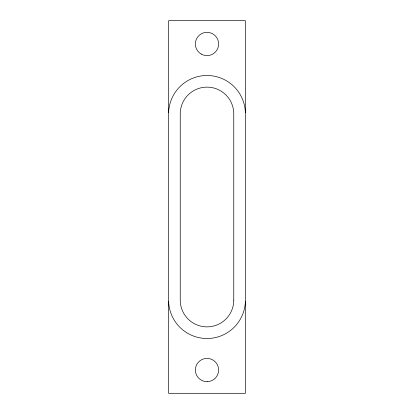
<?xml version="1.0" encoding="UTF-8"?>
<svg xmlns="http://www.w3.org/2000/svg" width="414" height="414" viewBox="0 0 414 414"><rect width="100%" height="100%" fill="white"/><g stroke="black" fill="none" stroke-linecap="round" stroke-linejoin="round"><path stroke-width="0.62" d="M168.612 112.691L168.596 393.3L245.404 393.3L245.404 20.7L168.596 20.7L168.612 112.691A38.409 38.409 0 0 1 207 75.488A38.409 38.409 0 0 1 245.388 112.691M245.388 301.309A38.409 38.409 0 0 1 207 338.512A38.409 38.409 0 0 1 168.612 301.309M207.404 381.656L206.674 381.656A11.639 11.639 0 0 1 196.966 364.134A11.639 11.639 0 0 1 216.998 364.066A11.639 11.639 0 0 1 207.404 381.656M233.765 300.103L233.765 113.897A26.765 26.765 0 0 0 207 87.126A26.765 26.765 0 0 0 180.235 113.897L180.235 300.103A26.765 26.765 0 0 0 207 326.874A26.765 26.765 0 0 0 233.765 300.103M201.183 54.053A11.639 11.639 0 0 0 218.639 43.977A11.639 11.639 0 0 0 201.183 33.896A11.639 11.639 0 0 0 201.183 54.053"/></g></svg>
